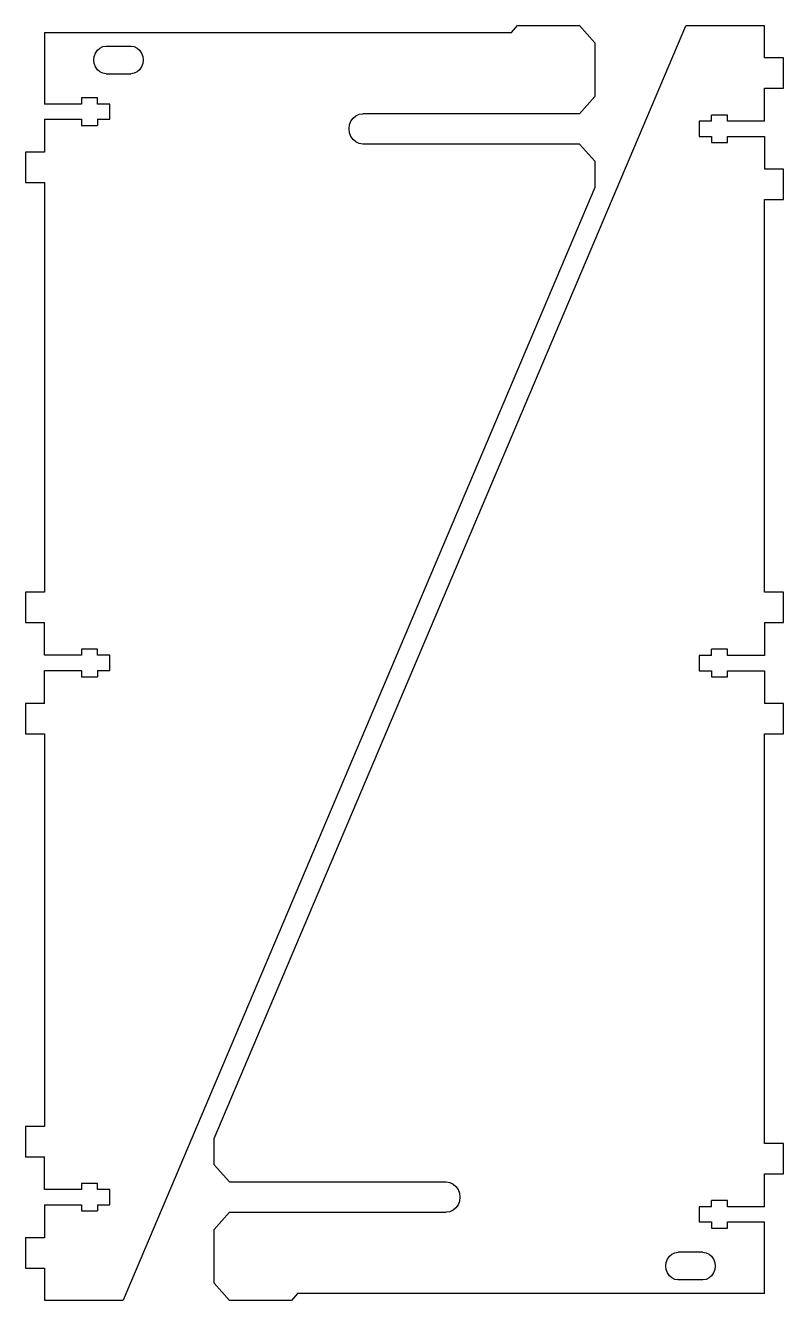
# Model space of a CAD drawing. Extents: x 6 to 602, y 20 to 390.
# Drawn here: x 382.2 to 602.2, y 19.8 to 389.9 of the extents above; entities that cross this region are included whole.
import ezdxf

# ---------------------------------------------------------------- set-up
doc = ezdxf.new("R2010")
doc.units = 0
doc.layers.get('0').update_dxf_attribs({"linetype": 'CONTINUOUS'})

msp = doc.modelspace()

# ---------------------------------------------------------------- linework, layer by layer
at = {"color": 1}
for points in [[(436.959728, 66.800707), (573.910883, 389.813506)], [(523.239633, 387.877109), (525.036881, 389.877187)], [(525.036881, 389.877187), (543.009497, 389.877187)], [(543.009497, 389.877187), (547.502616, 384.876991)], [(596.736085, 389.813506), (573.910883, 389.813506)], [(596.736085, 371.65556), (602.217744, 371.65556), (602.217744, 380.455909), (596.736085, 380.455909), (596.736085, 389.813506)], [(387.726287, 387.877109), (387.726287, 367.081844)], [(387.726287, 387.877109), (523.239633, 387.877109)], [(547.502616, 384.876991), (547.502616, 369.27637)], [(596.736085, 362.097379), (596.736085, 371.65556)], [(398.509829, 367.081844), (387.726287, 367.081844)], [(398.509829, 368.881914), (398.509829, 367.081844)], [(403.092864, 368.881914), (398.509829, 368.881914)], [(403.092864, 367.081844), (403.092864, 368.881914)], [(406.687359, 367.081844), (403.092864, 367.081844)], [(406.687359, 362.68167), (406.687359, 367.081844)], [(543.009497, 364.276174), (547.502616, 369.27637)], [(387.726287, 362.68167), (387.726287, 353.125789)], [(387.726287, 362.68167), (398.509829, 362.68167), (398.509829, 360.881597)], [(403.092864, 362.68167), (406.687359, 362.68167)], [(403.092864, 362.68167), (403.092864, 360.881597)], [(476.681179, 362.076086), (477.309519, 362.987392)], [(477.309519, 362.987392), (478.128415, 363.686663)], [(478.128415, 363.686663), (479.082044, 364.126241)], [(479.082044, 364.126241), (480.10541, 364.276174)], [(543.009497, 364.276174), (480.10541, 364.276174)], [(581.369509, 362.097379), (581.369509, 363.897449)], [(585.952515, 363.897449), (581.369509, 363.897449)], [(585.952515, 362.097379), (585.952515, 363.897449)], [(398.509829, 360.881597), (403.092864, 360.881597)], [(476.15142, 359.876), (476.286181, 361.014848)], [(476.681179, 357.675911), (476.286181, 358.737151), (476.15142, 359.876)], [(476.286181, 361.014848), (476.681179, 362.076086)], [(577.774985, 362.097379), (577.774985, 357.697205)], [(581.369509, 362.097379), (577.774985, 362.097379)], [(596.736085, 362.097379), (585.952515, 362.097379)], [(477.309519, 356.764607), (476.681179, 357.675911)], [(478.128415, 356.065336), (477.309519, 356.764607)], [(479.082044, 355.625758), (478.128415, 356.065336)], [(480.10541, 355.475825), (479.082044, 355.625758)], [(543.009497, 355.475825), (480.10541, 355.475825)], [(543.009497, 355.475825), (547.502616, 350.475626)], [(577.774985, 357.697205), (581.369509, 357.697205)], [(581.369509, 357.697205), (581.369509, 355.897132)], [(581.369509, 355.897132), (585.952515, 355.897132)], [(585.952515, 357.697205), (596.736085, 357.697205)], [(585.952515, 355.897132), (585.952515, 357.697205)], [(596.736085, 357.697205), (596.736085, 348.154631)], [(387.726287, 353.125789), (382.244656, 353.125789), (382.244656, 344.325442), (387.726287, 344.325442), (387.726287, 225.420676)], [(547.502616, 350.475626), (547.502616, 342.875325)], [(602.217744, 348.154631), (596.736085, 348.154631)], [(602.217744, 339.354281), (602.217744, 348.154631)], [(547.502616, 342.875325), (410.551461, 19.862552)], [(602.217744, 225.356993), (596.736085, 225.356993), (596.736085, 339.354281)], [(596.736085, 339.354281), (602.217744, 339.354281)], [(387.726287, 225.420676), (382.244656, 225.420676), (382.244656, 216.620338)], [(596.736085, 216.556638), (602.217744, 216.556638), (602.217744, 225.356993)], [(382.244656, 216.620338), (387.726287, 216.620338)], [(387.726287, 207.069952), (387.726287, 216.620338)], [(596.736085, 216.556638), (596.736085, 207.00628)], [(403.092864, 208.870011), (398.509829, 208.870011)], [(398.509829, 208.870011), (398.509829, 207.069952)], [(403.092864, 207.069952), (403.092864, 208.870011)], [(581.369509, 207.00628), (581.369509, 208.806339)], [(585.952515, 208.806339), (581.369509, 208.806339)], [(585.952515, 207.00628), (585.952515, 208.806339)], [(398.509829, 207.069952), (387.726287, 207.069952)], [(406.687359, 207.069952), (403.092864, 207.069952)], [(406.687359, 202.669767), (406.687359, 207.069952)], [(577.774985, 207.00628), (577.774985, 202.606094)], [(581.369509, 207.00628), (577.774985, 207.00628)], [(596.736085, 207.00628), (585.952515, 207.00628)], [(387.726287, 202.669767), (398.509829, 202.669767)], [(387.726287, 193.119409), (387.726287, 202.669767)], [(398.509829, 202.669767), (398.509829, 200.869708)], [(398.509829, 200.869708), (403.092864, 200.869708)], [(403.092864, 202.669767), (406.687359, 202.669767)], [(403.092864, 202.669767), (403.092864, 200.869708)], [(577.774985, 202.606094), (581.369509, 202.606094)], [(581.369509, 202.606094), (581.369509, 200.806036)], [(581.369509, 200.806036), (585.952515, 200.806036)], [(585.952515, 200.806036), (585.952515, 202.606094)], [(585.952515, 202.606094), (596.736085, 202.606094)], [(596.736085, 202.606094), (596.736085, 193.055708)], [(387.726287, 193.119409), (382.244656, 193.119409), (382.244656, 184.319062), (387.726287, 184.319062), (387.726287, 70.321765)], [(602.217744, 193.055708), (596.736085, 193.055708)], [(596.736085, 184.255362), (602.217744, 184.255362), (602.217744, 193.055708)], [(596.736085, 56.550244), (602.217744, 56.550244), (602.217744, 65.35059), (596.736085, 65.35059), (596.736085, 184.255362)], [(387.726287, 70.321765), (382.244656, 70.321765), (382.244656, 61.521416)], [(436.959728, 59.200415), (436.959728, 66.800707)], [(382.244656, 61.521416), (387.726287, 61.521416)], [(387.726287, 51.978851), (387.726287, 61.521416)], [(441.452875, 54.200227), (436.959728, 59.200415)], [(596.736085, 46.994383), (596.736085, 56.550244)], [(398.509829, 51.978851), (387.726287, 51.978851)], [(398.509829, 53.778909), (398.509829, 51.978851)], [(403.092864, 53.778909), (398.509829, 53.778909)], [(403.092864, 51.978851), (403.092864, 53.778909)], [(406.687359, 51.978851), (403.092864, 51.978851)], [(406.687359, 47.578662), (406.687359, 51.978851)], [(441.452875, 54.200227), (504.356963, 54.200227)], [(504.356963, 54.200227), (505.380329, 54.050274)], [(505.380329, 54.050274), (506.333929, 53.610696)], [(506.333929, 53.610696), (507.152825, 52.911434)], [(507.152825, 52.911434), (507.781193, 52.000133)], [(507.781193, 52.000133), (508.176191, 50.938907), (508.310924, 49.800039)], [(508.176191, 48.661199), (507.781193, 47.599944)], [(508.310924, 49.800039), (508.176191, 48.661199)], [(585.952515, 48.794441), (581.369509, 48.794441)], [(581.369509, 46.994383), (581.369509, 48.794441)], [(596.736085, 46.994383), (585.952515, 46.994383), (585.952515, 48.794441)], [(387.726287, 47.578662), (398.509829, 47.578662)], [(387.726287, 47.578662), (387.726287, 38.02049)], [(398.509829, 47.578662), (398.509829, 45.778606)], [(398.509829, 45.778606), (403.092864, 45.778606)], [(403.092864, 47.578662), (406.687359, 47.578662)], [(403.092864, 47.578662), (403.092864, 45.778606)], [(441.452875, 45.399878), (436.959728, 40.399662)], [(441.452875, 45.399878), (504.356963, 45.399878)], [(505.380329, 45.5498), (504.356963, 45.399878)], [(506.333929, 45.989378), (505.380329, 45.5498)], [(507.152825, 46.68864), (506.333929, 45.989378)], [(507.781193, 47.599944), (507.152825, 46.68864)], [(577.774985, 46.994383), (577.774985, 42.594194)], [(581.369509, 46.994383), (577.774985, 46.994383)], [(577.774985, 42.594194), (581.369509, 42.594194)], [(581.369509, 42.594194), (581.369509, 40.794138)], [(581.369509, 40.794138), (585.952515, 40.794138)], [(585.952515, 42.594194), (596.736085, 42.594194)], [(585.952515, 40.794138), (585.952515, 42.594194)], [(596.736085, 21.798926), (596.736085, 42.594194)], [(387.726287, 38.02049), (382.244656, 38.02049), (382.244656, 29.22014), (387.726287, 29.22014)], [(436.959728, 24.799067), (436.959728, 40.399662)], [(387.726287, 29.22014), (387.726287, 19.862552)], [(441.452875, 19.798851), (436.959728, 24.799067)], [(387.726287, 19.862552), (410.551461, 19.862552)], [(459.425492, 19.798851), (441.452875, 19.798851)], [(461.222739, 21.798926), (459.425492, 19.798851)], [(596.736085, 21.798926), (461.222739, 21.798926)]]:
    msp.add_lwpolyline(points, dxfattribs=at)
at = {"color": 2}
for points in [[(402.170138, 380.912108), (402.529238, 381.876873)], [(402.529238, 381.876873), (403.100455, 382.705331)], [(403.100455, 382.705331), (403.844929, 383.341031)], [(403.844929, 383.341031), (404.71186, 383.740649), (405.642177, 383.876951)], [(405.642177, 383.876951), (412.887668, 383.876951)], [(412.887668, 383.876951), (413.757928, 383.740649)], [(413.757928, 383.740649), (414.624859, 383.341031)], [(414.624859, 383.341031), (415.369304, 382.705331)], [(415.369304, 382.705331), (415.940522, 381.876873)], [(415.940522, 381.876873), (416.29965, 380.912108)], [(402.047654, 379.876789), (402.170138, 380.912108)], [(402.170138, 378.841474), (402.047654, 379.876789)], [(402.529238, 377.876712), (402.170138, 378.841474)], [(403.844929, 376.412554), (403.100455, 377.048254), (402.529238, 377.876712)], [(415.940522, 377.876712), (415.369304, 377.048254)], [(416.29965, 378.841474), (415.940522, 377.876712)], [(416.29965, 380.912108), (416.422106, 379.876789)], [(416.422106, 379.876789), (416.29965, 378.841474)], [(404.71186, 376.012936), (403.844929, 376.412554)], [(405.642177, 375.876634), (404.71186, 376.012936)], [(405.642177, 375.876634), (412.827583, 375.876634)], [(413.757928, 376.012936), (412.827583, 375.876634)], [(414.624859, 376.412554), (413.757928, 376.012936)], [(415.369304, 377.048254), (414.624859, 376.412554)], [(569.837514, 33.263501), (570.704444, 33.663117)], [(570.704444, 33.663117), (571.634761, 33.799407)], [(578.820195, 33.799407), (571.634761, 33.799407)], [(578.820195, 33.799407), (579.750513, 33.663117)], [(579.750513, 33.663117), (580.617471, 33.263501)], [(568.040266, 29.799257), (568.16275, 30.834573)], [(568.16275, 28.763939), (568.040266, 29.799257)], [(568.16275, 30.834573), (568.52185, 31.799332)], [(568.52185, 31.799332), (569.093068, 32.627799)], [(569.093068, 32.627799), (569.837514, 33.263501)], [(580.617471, 33.263501), (581.361889, 32.627799)], [(581.361889, 32.627799), (581.933135, 31.799332)], [(581.933135, 31.799332), (582.292234, 30.834573)], [(582.292234, 30.834573), (582.414719, 29.799257)], [(582.414719, 29.799257), (582.292234, 28.763939)], [(568.52185, 27.79918), (568.16275, 28.763939)], [(569.093068, 26.970713), (568.52185, 27.79918)], [(569.837514, 26.335011), (569.093068, 26.970713)], [(570.704444, 25.935395), (569.837514, 26.335011)], [(571.574676, 25.799105), (570.704444, 25.935395)], [(580.617471, 26.335011), (579.750513, 25.935395), (578.820195, 25.799105)], [(581.361889, 26.970713), (580.617471, 26.335011)], [(581.933135, 27.79918), (581.361889, 26.970713)], [(582.292234, 28.763939), (581.933135, 27.79918)], [(578.820195, 25.799105), (571.574676, 25.799105)]]:
    msp.add_lwpolyline(points, dxfattribs=at)

doc.saveas('drawing.dxf')
